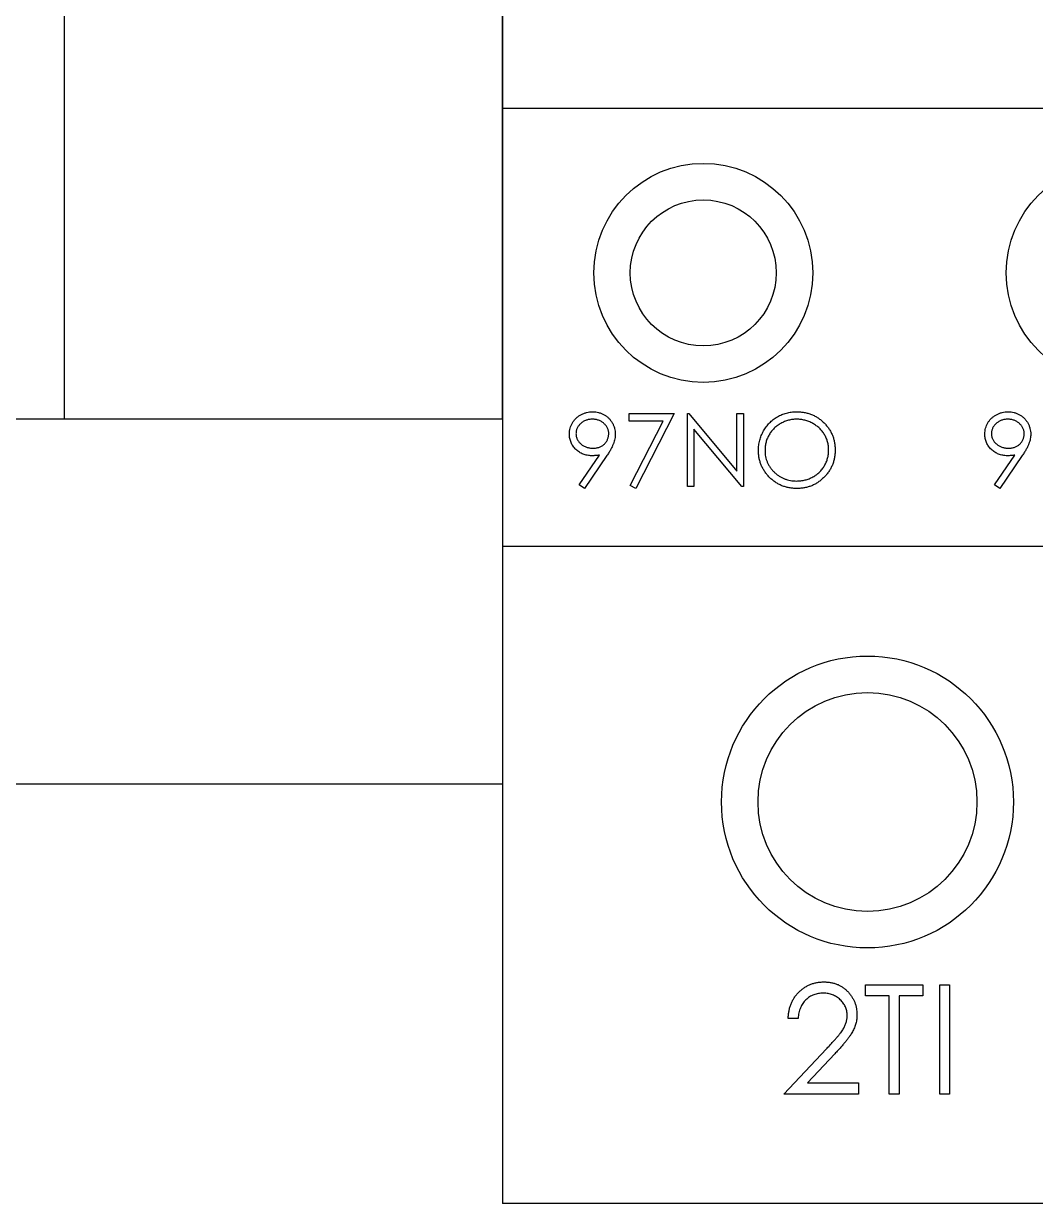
# Model space of a CAD drawing. Extents: x 304869 to 305569, y 280978 to 282378.
# Drawn here: x 305157.21 to 305184.94, y 281616.28 to 281648.61 of the extents above; entities that cross this region are included whole.
import ezdxf

# ---------------------------------------------------------------- set-up
doc = ezdxf.new("R2010")
doc.units = 0
doc.header["$MEASUREMENT"] = 0
for name, color, linetype in [('PV-1A6A', 7, 'Continuous'), ('PV-2418', 7, 'Continuous'), ('PV-261', 7, 'Continuous')]:
    doc.layers.add(name, color=color, linetype=linetype)

# ---------------------------------------------------------------- blocks, each defined once
blk = doc.blocks.new('Manufacturer上海良信PartName接触器SeriesNDC1ShellFrameLimitingCurrentRemarkPartTypeMinCurrent38.1MaxCurrent65Poles3PMinPower0MaxPower0LibType3DelFlgfalseUpdateDate2023-01-0100000')
at = {"layer": 'PV-1A6A'}
for p, q in [((37.5, -13.5), (37.5, -46.5)), ((37.5, -46.5), (37.5, -50)), ((37.5, -50), (37.5, -50)), ((37.5, -50), (37.5, -64))]:
    blk.add_line(p, q, dxfattribs=at)
at = {"layer": 'PV-2418'}
for p, q in [((25.5, -54), (25.5, -29)), ((37.5, -54), (37.5, -39.5)), ((22, -54), (25.5, -54)), ((25.5, -54), (37.5, -54)), ((37.5, -54), (37.5, -64)), ((23.25, -64), (37.5, -64))]:
    blk.add_line(p, q, dxfattribs=at)
blk = doc.blocks.new('Manufacturer上海良信PartName热继电器SeriesNDR2-38ShellFrameLimitingCurrentRemarkPartTypeMinCurrent1MaxCurrent38Poles3PMinPower0MaxPower0LibType3DelFlgfalseUpdateDate2023-01-0100000')
at = {"layer": 'PV-261'}
for p, q in [((-22.5, 17.5), (-22.5, -2.5)), ((22.5, -2.5), (-22.5, -2.5)), ((-22.5, -2.5), (-22.5, -14.5)), ((-19.026, -10.857), (-17.795, -10.857)), ((-19.026, -11.063), (-19.026, -10.857)), ((-17.795, -10.857), (-18.847, -12.909)), ((-17.436, -12.857), (-17.436, -10.857)), ((-17.436, -10.857), (-17.399, -10.857)), ((-17.399, -10.857), (-16.077, -12.432)), ((-16.077, -12.432), (-16.077, -10.857)), ((-16.077, -10.857), (-15.898, -10.857)), ((-15.898, -10.857), (-15.898, -12.857)), ((-18.099, -11.063), (-19.026, -11.063)), ((-19.002, -12.823), (-18.099, -11.063)), ((-15.939, -12.857), (-17.257, -11.287)), ((-17.257, -11.287), (-17.257, -12.857)), ((-20.4, -12.809), (-19.844, -11.996)), ((-19.641, -12.008), (-20.257, -12.909)), ((-9.016, -12.809), (-8.46, -11.996)), ((-8.257, -12.008), (-8.872, -12.909)), ((-20.257, -12.909), (-20.4, -12.809)), ((-18.847, -12.909), (-19.002, -12.823)), ((-17.257, -12.857), (-17.436, -12.857)), ((-15.898, -12.857), (-15.939, -12.857)), ((-8.872, -12.909), (-9.016, -12.809)), ((22.5, -14.5), (-22.5, -14.5)), ((-22.5, -14.5), (-22.5, -32.5)), ((-12.557, -26.816), (-12.557, -26.508)), ((-12.557, -26.508), (-10.98, -26.508)), ((-10.98, -26.508), (-10.98, -26.816)), ((-10.519, -29.508), (-10.519, -26.508)), ((-10.519, -26.508), (-10.249, -26.508)), ((-10.249, -26.508), (-10.249, -29.508)), ((-11.903, -26.816), (-12.557, -26.816)), ((-11.903, -29.508), (-11.903, -26.816)), ((-10.98, -26.816), (-11.634, -26.816)), ((-11.634, -26.816), (-11.634, -29.508)), ((-14.403, -27.431), (-14.673, -27.431)), ((-14.788, -29.508), (-13.624, -28.266)), ((-13.395, -28.399), (-14.145, -29.2)), ((-14.145, -29.2), (-12.749, -29.2)), ((-12.749, -29.2), (-12.749, -29.508)), ((-12.749, -29.508), (-14.788, -29.508)), ((-11.634, -29.508), (-11.903, -29.508)), ((-10.249, -29.508), (-10.519, -29.508)), ((22.5, -32.5), (-22.5, -32.5))]:
    blk.add_line(p, q, dxfattribs=at)
for centre, radius in [((-17, -7), 3), ((-5.7, -7), 3), ((-17, -7), 2), ((-12.5, -21.5), 4), ((-12.5, -21.5), 3)]:
    blk.add_circle(centre, radius, dxfattribs=at)
for points, knots in [([(-20.667, -11.419), (-20.666, -11.391), (-20.664, -11.336), (-20.649, -11.256), (-20.623, -11.18), (-20.587, -11.108), (-20.542, -11.043), (-20.487, -10.983), (-20.424, -10.932), (-20.354, -10.887), (-20.278, -10.851), (-20.198, -10.825), (-20.115, -10.809), (-20.059, -10.807), (-20.031, -10.806)], [0, 0, 0, 0, 0.085249, 0.167327, 0.248175, 0.328829, 0.409908, 0.490584, 0.572993, 0.658265, 0.744222, 0.82906, 0.913938, 1, 1, 1, 1]), ([(-20.031, -10.806), (-20.003, -10.807), (-19.948, -10.809), (-19.868, -10.824), (-19.791, -10.85), (-19.717, -10.885), (-19.649, -10.929), (-19.588, -10.982), (-19.536, -11.043), (-19.491, -11.111), (-19.455, -11.184), (-19.43, -11.261), (-19.414, -11.34), (-19.412, -11.394), (-19.411, -11.421)], [0, 0, 0, 0, 0.085532, 0.169003, 0.251943, 0.335682, 0.419409, 0.501265, 0.583703, 0.668, 0.751919, 0.834598, 0.916526, 1, 1, 1, 1]), ([(-15.488, -11.866), (-15.487, -11.842), (-15.487, -11.795), (-15.479, -11.725), (-15.469, -11.656), (-15.454, -11.588), (-15.434, -11.522), (-15.41, -11.457), (-15.382, -11.393), (-15.349, -11.331), (-15.313, -11.271), (-15.273, -11.215), (-15.231, -11.161), (-15.185, -11.111), (-15.136, -11.065), (-15.083, -11.021), (-15.028, -10.981), (-14.97, -10.945), (-14.909, -10.912), (-14.847, -10.884), (-14.784, -10.86), (-14.719, -10.84), (-14.653, -10.825), (-14.587, -10.814), (-14.518, -10.807), (-14.472, -10.806), (-14.449, -10.806)], [0, 0, 0, 0, 0.043209, 0.085873, 0.12812, 0.170152, 0.211918, 0.253753, 0.296006, 0.338443, 0.381015, 0.42282, 0.464089, 0.505126, 0.545975, 0.586985, 0.628339, 0.670084, 0.711992, 0.753039, 0.794049, 0.834886, 0.875498, 0.916547, 0.958004, 1, 1, 1, 1]), ([(-14.449, -10.806), (-14.412, -10.807), (-14.339, -10.809), (-14.233, -10.823), (-14.131, -10.847), (-14.032, -10.88), (-13.94, -10.923), (-13.851, -10.976), (-13.768, -11.038), (-13.69, -11.109), (-13.619, -11.186), (-13.556, -11.269), (-13.503, -11.356), (-13.46, -11.448), (-13.426, -11.544), (-13.403, -11.644), (-13.388, -11.749), (-13.386, -11.82), (-13.385, -11.857)], [0, 0, 0, 0, 0.06657, 0.130749, 0.1934128, 0.2549894, 0.3161136, 0.3772618, 0.4394008, 0.5029706, 0.566525, 0.6282311, 0.6890906, 0.7493447, 0.8101696, 0.8716098, 0.9348692, 1, 1, 1, 1]), ([(-9.283, -11.419), (-9.282, -11.391), (-9.28, -11.336), (-9.264, -11.256), (-9.238, -11.18), (-9.202, -11.108), (-9.157, -11.043), (-9.103, -10.983), (-9.04, -10.932), (-8.969, -10.887), (-8.893, -10.851), (-8.813, -10.825), (-8.73, -10.809), (-8.674, -10.807), (-8.646, -10.806)], [0, 0, 0, 0, 0.085249, 0.167327, 0.248175, 0.328829, 0.409908, 0.490584, 0.572993, 0.658265, 0.744222, 0.82906, 0.913938, 1, 1, 1, 1]), ([(-8.646, -10.806), (-8.618, -10.807), (-8.564, -10.809), (-8.483, -10.824), (-8.406, -10.85), (-8.333, -10.885), (-8.265, -10.929), (-8.204, -10.982), (-8.151, -11.043), (-8.106, -11.111), (-8.071, -11.184), (-8.045, -11.261), (-8.029, -11.34), (-8.027, -11.394), (-8.026, -11.421)], [0, 0, 0, 0, 0.085532, 0.169003, 0.251943, 0.335682, 0.419409, 0.501265, 0.583703, 0.668, 0.751919, 0.834598, 0.916526, 1, 1, 1, 1]), ([(-20.04, -11.011), (-20.055, -11.012), (-20.085, -11.013), (-20.129, -11.018), (-20.171, -11.027), (-20.212, -11.04), (-20.251, -11.056), (-20.288, -11.076), (-20.324, -11.1), (-20.357, -11.127), (-20.388, -11.157), (-20.414, -11.188), (-20.437, -11.221), (-20.456, -11.256), (-20.47, -11.292), (-20.481, -11.329), (-20.487, -11.369), (-20.487, -11.395), (-20.488, -11.409)], [0, 0, 0, 0, 0.068712, 0.134812, 0.199538, 0.263335, 0.326747, 0.390328, 0.454126, 0.519203, 0.58351, 0.645497, 0.70529, 0.763488, 0.821856, 0.880004, 0.939108, 1, 1, 1, 1]), ([(-19.59, -11.409), (-19.591, -11.395), (-19.591, -11.369), (-19.597, -11.329), (-19.608, -11.292), (-19.622, -11.256), (-19.641, -11.221), (-19.664, -11.188), (-19.691, -11.157), (-19.721, -11.127), (-19.755, -11.1), (-19.79, -11.076), (-19.828, -11.056), (-19.867, -11.04), (-19.907, -11.027), (-19.95, -11.018), (-19.994, -11.013), (-20.024, -11.012), (-20.04, -11.011)], [0, 0, 0, 0, 0.06076, 0.119735, 0.177757, 0.235999, 0.29407, 0.353733, 0.415973, 0.48014, 0.545076, 0.608735, 0.672178, 0.735453, 0.799112, 0.864284, 0.930837, 1, 1, 1, 1]), ([(-14.44, -11.011), (-14.459, -11.011), (-14.497, -11.012), (-14.553, -11.018), (-14.609, -11.027), (-14.663, -11.039), (-14.717, -11.056), (-14.771, -11.075), (-14.823, -11.099), (-14.874, -11.125), (-14.924, -11.155), (-14.971, -11.187), (-15.015, -11.222), (-15.056, -11.259), (-15.095, -11.299), (-15.131, -11.341), (-15.164, -11.386), (-15.194, -11.434), (-15.221, -11.483), (-15.244, -11.533), (-15.264, -11.585), (-15.28, -11.639), (-15.293, -11.693), (-15.301, -11.749), (-15.308, -11.807), (-15.308, -11.846), (-15.308, -11.865)], [0, 0, 0, 0, 0.042023, 0.083645, 0.124984, 0.166247, 0.207702, 0.249631, 0.291742, 0.334743, 0.37746, 0.419556, 0.461044, 0.502096, 0.542891, 0.583801, 0.624864, 0.666225, 0.707399, 0.748557, 0.789655, 0.83074, 0.87207, 0.913993, 0.956498, 1, 1, 1, 1]), ([(-13.565, -11.856), (-13.565, -11.837), (-13.565, -11.798), (-13.571, -11.742), (-13.58, -11.686), (-13.592, -11.632), (-13.608, -11.579), (-13.628, -11.528), (-13.652, -11.478), (-13.678, -11.43), (-13.708, -11.384), (-13.741, -11.339), (-13.777, -11.298), (-13.816, -11.258), (-13.858, -11.221), (-13.903, -11.187), (-13.95, -11.155), (-14, -11.125), (-14.052, -11.098), (-14.105, -11.075), (-14.159, -11.056), (-14.214, -11.039), (-14.27, -11.027), (-14.326, -11.018), (-14.383, -11.012), (-14.421, -11.011), (-14.44, -11.011)], [0, 0, 0, 0, 0.042915, 0.08513, 0.126473, 0.167453, 0.207976, 0.248249, 0.28875, 0.32967, 0.370537, 0.411129, 0.451819, 0.492406, 0.533486, 0.575263, 0.617441, 0.660672, 0.70394, 0.746868, 0.789079, 0.831104, 0.873238, 0.915166, 0.957381, 1, 1, 1, 1]), ([(-8.655, -11.011), (-8.67, -11.012), (-8.7, -11.013), (-8.744, -11.018), (-8.787, -11.027), (-8.827, -11.04), (-8.866, -11.056), (-8.904, -11.076), (-8.939, -11.1), (-8.972, -11.127), (-9.003, -11.157), (-9.03, -11.188), (-9.052, -11.221), (-9.071, -11.256), (-9.085, -11.292), (-9.096, -11.329), (-9.102, -11.369), (-9.103, -11.395), (-9.103, -11.409)], [0, 0, 0, 0, 0.068712, 0.134812, 0.199538, 0.263335, 0.326747, 0.390328, 0.454126, 0.519203, 0.58351, 0.645497, 0.70529, 0.763488, 0.821856, 0.880004, 0.939108, 1, 1, 1, 1]), ([(-8.206, -11.409), (-8.206, -11.395), (-8.207, -11.369), (-8.213, -11.329), (-8.223, -11.292), (-8.238, -11.256), (-8.257, -11.221), (-8.279, -11.188), (-8.306, -11.157), (-8.337, -11.127), (-8.37, -11.1), (-8.406, -11.076), (-8.443, -11.056), (-8.482, -11.04), (-8.523, -11.027), (-8.565, -11.018), (-8.61, -11.013), (-8.64, -11.012), (-8.655, -11.011)], [0, 0, 0, 0, 0.06076, 0.119735, 0.177757, 0.235999, 0.29407, 0.353733, 0.415973, 0.48014, 0.545076, 0.608735, 0.672178, 0.735453, 0.799112, 0.864284, 0.930837, 1, 1, 1, 1]), ([(-20.055, -12.011), (-20.076, -12.011), (-20.117, -12.01), (-20.177, -12.001), (-20.236, -11.988), (-20.291, -11.969), (-20.345, -11.945), (-20.396, -11.916), (-20.444, -11.881), (-20.49, -11.841), (-20.531, -11.797), (-20.568, -11.751), (-20.598, -11.701), (-20.624, -11.65), (-20.643, -11.595), (-20.657, -11.539), (-20.666, -11.479), (-20.667, -11.439), (-20.667, -11.419)], [0, 0, 0, 0, 0.0662949, 0.1301311, 0.1928622, 0.25436, 0.3159098, 0.3773381, 0.4402053, 0.5041751, 0.5680336, 0.6302277, 0.6908615, 0.7514218, 0.8114657, 0.8727505, 0.9353907, 1, 1, 1, 1]), ([(-20.488, -11.409), (-20.487, -11.422), (-20.487, -11.449), (-20.48, -11.488), (-20.469, -11.526), (-20.454, -11.562), (-20.435, -11.596), (-20.411, -11.629), (-20.383, -11.661), (-20.351, -11.69), (-20.317, -11.718), (-20.28, -11.741), (-20.241, -11.761), (-20.2, -11.778), (-20.158, -11.79), (-20.114, -11.8), (-20.068, -11.805), (-20.037, -11.806), (-20.021, -11.806)], [0, 0, 0, 0, 0.05954, 0.117423, 0.17444, 0.231734, 0.289722, 0.3492, 0.410516, 0.47508, 0.540094, 0.604444, 0.668697, 0.73211, 0.796739, 0.862906, 0.930462, 1, 1, 1, 1]), ([(-20.021, -11.806), (-20.005, -11.806), (-19.974, -11.805), (-19.929, -11.8), (-19.886, -11.791), (-19.846, -11.777), (-19.808, -11.762), (-19.772, -11.742), (-19.739, -11.718), (-19.708, -11.691), (-19.681, -11.661), (-19.656, -11.629), (-19.636, -11.596), (-19.619, -11.561), (-19.606, -11.525), (-19.597, -11.488), (-19.592, -11.449), (-19.591, -11.422), (-19.59, -11.409)], [0, 0, 0, 0, 0.072713, 0.141547, 0.208363, 0.272462, 0.33539, 0.397711, 0.459383, 0.522098, 0.584315, 0.644392, 0.703345, 0.761509, 0.82003, 0.878517, 0.938265, 1, 1, 1, 1]), ([(-19.411, -11.421), (-19.411, -11.442), (-19.413, -11.484), (-19.422, -11.549), (-19.439, -11.615), (-19.457, -11.671), (-19.475, -11.717), (-19.492, -11.753), (-19.51, -11.792), (-19.532, -11.832), (-19.555, -11.873), (-19.581, -11.917), (-19.61, -11.962), (-19.631, -11.992), (-19.641, -12.008)], [0, 0, 0, 0, 0.09832, 0.199417, 0.305603, 0.416162, 0.474582, 0.537006, 0.603857, 0.67409, 0.749417, 0.828253, 0.912054, 1, 1, 1, 1]), ([(-8.67, -12.011), (-8.691, -12.011), (-8.732, -12.01), (-8.793, -12.001), (-8.851, -11.988), (-8.907, -11.969), (-8.96, -11.945), (-9.011, -11.916), (-9.06, -11.881), (-9.105, -11.841), (-9.146, -11.797), (-9.183, -11.751), (-9.214, -11.701), (-9.239, -11.65), (-9.258, -11.595), (-9.272, -11.539), (-9.281, -11.479), (-9.282, -11.439), (-9.283, -11.419)], [0, 0, 0, 0, 0.0662949, 0.1301311, 0.1928622, 0.25436, 0.3159098, 0.3773381, 0.4402053, 0.5041751, 0.5680336, 0.6302277, 0.6908615, 0.7514218, 0.8114657, 0.8727505, 0.9353907, 1, 1, 1, 1]), ([(-9.103, -11.409), (-9.103, -11.422), (-9.102, -11.449), (-9.095, -11.488), (-9.084, -11.526), (-9.07, -11.562), (-9.05, -11.596), (-9.026, -11.629), (-8.998, -11.661), (-8.967, -11.69), (-8.932, -11.718), (-8.895, -11.741), (-8.856, -11.761), (-8.816, -11.778), (-8.774, -11.79), (-8.73, -11.8), (-8.684, -11.805), (-8.653, -11.806), (-8.637, -11.806)], [0, 0, 0, 0, 0.05954, 0.117423, 0.17444, 0.231734, 0.289722, 0.3492, 0.410516, 0.47508, 0.540094, 0.604444, 0.668697, 0.73211, 0.796739, 0.862906, 0.930462, 1, 1, 1, 1]), ([(-8.637, -11.806), (-8.621, -11.806), (-8.59, -11.805), (-8.545, -11.8), (-8.502, -11.791), (-8.461, -11.777), (-8.423, -11.762), (-8.387, -11.742), (-8.354, -11.718), (-8.323, -11.691), (-8.296, -11.661), (-8.272, -11.629), (-8.251, -11.596), (-8.235, -11.561), (-8.221, -11.525), (-8.212, -11.488), (-8.207, -11.449), (-8.206, -11.422), (-8.206, -11.409)], [0, 0, 0, 0, 0.072713, 0.141547, 0.208363, 0.272462, 0.33539, 0.397711, 0.459383, 0.522098, 0.584315, 0.644392, 0.703345, 0.761509, 0.82003, 0.878517, 0.938265, 1, 1, 1, 1]), ([(-8.026, -11.421), (-8.027, -11.442), (-8.028, -11.484), (-8.038, -11.549), (-8.054, -11.615), (-8.072, -11.671), (-8.09, -11.717), (-8.107, -11.753), (-8.126, -11.792), (-8.147, -11.832), (-8.171, -11.873), (-8.197, -11.917), (-8.226, -11.962), (-8.246, -11.992), (-8.257, -12.008)], [0, 0, 0, 0, 0.09832, 0.199417, 0.305603, 0.416162, 0.474582, 0.537006, 0.603857, 0.67409, 0.749417, 0.828253, 0.912054, 1, 1, 1, 1]), ([(-14.433, -12.909), (-14.469, -12.908), (-14.541, -12.906), (-14.646, -12.891), (-14.747, -12.868), (-14.843, -12.834), (-14.935, -12.791), (-15.022, -12.738), (-15.106, -12.676), (-15.183, -12.605), (-15.255, -12.528), (-15.317, -12.445), (-15.37, -12.358), (-15.413, -12.267), (-15.447, -12.173), (-15.47, -12.074), (-15.485, -11.972), (-15.487, -11.902), (-15.488, -11.866)], [0, 0, 0, 0, 0.065819, 0.129747, 0.192072, 0.253459, 0.31457, 0.37628, 0.439026, 0.503267, 0.567493, 0.629705, 0.691, 0.751452, 0.812004, 0.87315, 0.935635, 1, 1, 1, 1]), ([(-15.308, -11.865), (-15.307, -11.894), (-15.306, -11.951), (-15.294, -12.034), (-15.274, -12.114), (-15.246, -12.191), (-15.21, -12.264), (-15.166, -12.334), (-15.114, -12.4), (-15.055, -12.462), (-14.99, -12.518), (-14.921, -12.568), (-14.849, -12.61), (-14.774, -12.644), (-14.695, -12.671), (-14.613, -12.69), (-14.528, -12.702), (-14.47, -12.703), (-14.44, -12.704)], [0, 0, 0, 0, 0.064504, 0.126899, 0.187747, 0.24815, 0.308586, 0.369583, 0.431827, 0.49618, 0.560668, 0.623504, 0.68526, 0.746537, 0.808327, 0.870486, 0.934317, 1, 1, 1, 1]), ([(-14.44, -12.704), (-14.421, -12.703), (-14.381, -12.703), (-14.323, -12.697), (-14.266, -12.689), (-14.21, -12.676), (-14.155, -12.66), (-14.101, -12.642), (-14.048, -12.619), (-13.997, -12.593), (-13.947, -12.564), (-13.9, -12.532), (-13.856, -12.497), (-13.815, -12.461), (-13.776, -12.421), (-13.741, -12.379), (-13.708, -12.334), (-13.678, -12.287), (-13.652, -12.238), (-13.628, -12.187), (-13.608, -12.136), (-13.592, -12.082), (-13.58, -12.028), (-13.571, -11.972), (-13.565, -11.914), (-13.565, -11.876), (-13.565, -11.856)], [0, 0, 0, 0, 0.043633, 0.086538, 0.129177, 0.171436, 0.213416, 0.255266, 0.297369, 0.339941, 0.382347, 0.423953, 0.464871, 0.505572, 0.546003, 0.586568, 0.627065, 0.668271, 0.709549, 0.750428, 0.791096, 0.832027, 0.873136, 0.914611, 0.956956, 1, 1, 1, 1]), ([(-13.385, -11.857), (-13.386, -11.893), (-13.388, -11.963), (-13.403, -12.068), (-13.426, -12.168), (-13.46, -12.263), (-13.503, -12.355), (-13.556, -12.443), (-13.618, -12.526), (-13.689, -12.604), (-13.766, -12.675), (-13.849, -12.737), (-13.936, -12.791), (-14.028, -12.834), (-14.123, -12.868), (-14.223, -12.891), (-14.326, -12.906), (-14.397, -12.908), (-14.433, -12.909)], [0, 0, 0, 0, 0.065227, 0.128569, 0.19032, 0.251378, 0.312388, 0.373789, 0.436431, 0.500567, 0.564687, 0.627136, 0.688455, 0.749246, 0.810155, 0.871671, 0.934773, 1, 1, 1, 1]), ([(-19.844, -11.996), (-19.88, -12), (-19.95, -12.009), (-20.02, -12.01), (-20.055, -12.011)], [0, 0, 0, 0, 0.507858, 1, 1, 1, 1]), ([(-8.46, -11.996), (-8.495, -12), (-8.565, -12.009), (-8.635, -12.01), (-8.67, -12.011)], [0, 0, 0, 0, 0.507858, 1, 1, 1, 1]), ([(-14.673, -27.431), (-14.671, -27.395), (-14.667, -27.325), (-14.651, -27.223), (-14.628, -27.125), (-14.595, -27.033), (-14.555, -26.945), (-14.506, -26.862), (-14.449, -26.784), (-14.383, -26.712), (-14.312, -26.645), (-14.236, -26.588), (-14.155, -26.54), (-14.071, -26.5), (-13.983, -26.469), (-13.89, -26.447), (-13.794, -26.433), (-13.728, -26.432), (-13.694, -26.431)], [0, 0, 0, 0, 0.068791, 0.135103, 0.198979, 0.261904, 0.323495, 0.385195, 0.446969, 0.509765, 0.572251, 0.633405, 0.693251, 0.752583, 0.812579, 0.873275, 0.93555, 1, 1, 1, 1]), ([(-13.694, -26.431), (-13.661, -26.432), (-13.597, -26.433), (-13.502, -26.446), (-13.412, -26.467), (-13.327, -26.495), (-13.248, -26.534), (-13.173, -26.58), (-13.102, -26.633), (-13.038, -26.696), (-12.979, -26.763), (-12.928, -26.835), (-12.885, -26.908), (-12.849, -26.985), (-12.822, -27.066), (-12.802, -27.149), (-12.791, -27.235), (-12.789, -27.293), (-12.788, -27.323)], [0, 0, 0, 0, 0.069475, 0.136517, 0.200789, 0.26383, 0.325735, 0.387291, 0.449509, 0.512968, 0.576275, 0.63758, 0.697903, 0.757172, 0.816599, 0.876653, 0.93729, 1, 1, 1, 1]), ([(-13.708, -26.739), (-13.731, -26.739), (-13.778, -26.741), (-13.845, -26.749), (-13.91, -26.764), (-13.971, -26.783), (-14.03, -26.809), (-14.086, -26.84), (-14.138, -26.878), (-14.187, -26.92), (-14.232, -26.968), (-14.272, -27.02), (-14.307, -27.078), (-14.337, -27.139), (-14.362, -27.206), (-14.381, -27.277), (-14.396, -27.352), (-14.401, -27.404), (-14.403, -27.431)], [0, 0, 0, 0, 0.064439, 0.126547, 0.186887, 0.245878, 0.304041, 0.362191, 0.420976, 0.48066, 0.5406, 0.600689, 0.661936, 0.724443, 0.789038, 0.856314, 0.926352, 1, 1, 1, 1]), ([(-13.057, -27.347), (-13.058, -27.326), (-13.059, -27.286), (-13.068, -27.227), (-13.083, -27.17), (-13.103, -27.115), (-13.13, -27.062), (-13.163, -27.012), (-13.201, -26.963), (-13.245, -26.918), (-13.294, -26.876), (-13.345, -26.839), (-13.399, -26.808), (-13.455, -26.783), (-13.515, -26.763), (-13.577, -26.749), (-13.641, -26.741), (-13.686, -26.739), (-13.708, -26.739)], [0, 0, 0, 0, 0.061965, 0.122122, 0.180988, 0.239933, 0.299906, 0.359989, 0.421776, 0.486576, 0.551535, 0.615018, 0.677259, 0.73973, 0.80305, 0.866495, 0.931973, 1, 1, 1, 1]), ([(-13.624, -28.266), (-13.596, -28.237), (-13.542, -28.18), (-13.465, -28.097), (-13.396, -28.02), (-13.334, -27.949), (-13.281, -27.884), (-13.234, -27.825), (-13.196, -27.772), (-13.155, -27.709), (-13.116, -27.633), (-13.082, -27.54), (-13.061, -27.444), (-13.058, -27.38), (-13.057, -27.347)], [0, 0, 0, 0, 0.110803, 0.212829, 0.306101, 0.390647, 0.466924, 0.534481, 0.593587, 0.644557, 0.7362, 0.825024, 0.911986, 1, 1, 1, 1]), ([(-12.788, -27.323), (-12.789, -27.365), (-12.792, -27.448), (-12.817, -27.569), (-12.855, -27.687), (-12.902, -27.782), (-12.948, -27.859), (-12.99, -27.922), (-13.04, -27.989), (-13.097, -28.062), (-13.161, -28.139), (-13.232, -28.222), (-13.311, -28.309), (-13.366, -28.368), (-13.395, -28.399)], [0, 0, 0, 0, 0.098702, 0.195672, 0.292422, 0.391343, 0.444462, 0.504229, 0.570352, 0.642546, 0.722288, 0.807921, 0.90047, 1, 1, 1, 1])]:
    blk.add_open_spline(points, degree=3, knots=knots, dxfattribs=at)

msp = doc.modelspace()

# ---------------------------------------------------------------- block references
for name, p in [('Manufacturer上海良信PartName接触器SeriesNDC1ShellFrameLimitingCurrentRemarkPartTypeMinCurrent38.1MaxCurrent65Poles3PMinPower0MaxPower0LibType3DelFlgfalseUpdateDate2023-01-0100000', (305132.84, 281691.783)), ('Manufacturer上海良信PartName热继电器SeriesNDR2-38ShellFrameLimitingCurrentRemarkPartTypeMinCurrent1MaxCurrent38Poles3PMinPower0MaxPower0LibType3DelFlgfalseUpdateDate2023-01-0100000', (305192.84, 281648.783))]:
    msp.add_blockref(name, p)

doc.saveas('drawing.dxf')
